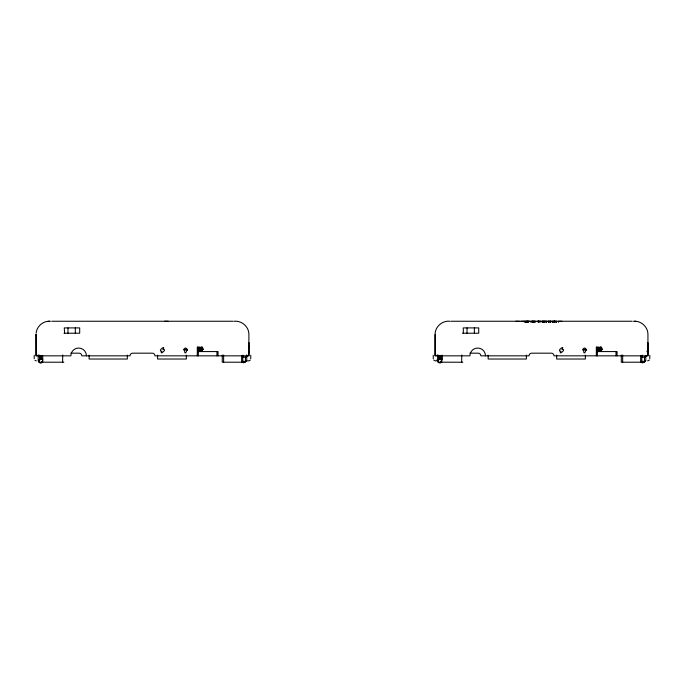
<?xml version="1.0" encoding="UTF-8"?>
<svg xmlns="http://www.w3.org/2000/svg" width="684" height="684" viewBox="0 0 684 684"><rect width="100%" height="100%" fill="white"/><g stroke="black" fill="none" stroke-linecap="round" stroke-linejoin="round"><path stroke-width="1.03" d="M86.449 355.834A7.798 7.798 0 0 0 78.651 348.036A7.798 7.798 0 0 0 70.854 355.834L36.064 355.834L36.064 334.553L36.551 336.485M38.193 360.87L38.193 354.902M38.193 355.834L38.193 355.227M39.527 361.81L39.527 361.383M41.382 359.023L42.981 359.023L41.391 359.032L41.382 355.834L40.852 355.834L40.852 359.562L38.723 359.562L38.723 361.682L40.048 362.751L41.912 362.751L42.716 360.357M67.99 333.604L67.99 327.901M75.308 333.219L75.308 327.901M242.769 362.204L242.769 355.697M243.034 355.141L243.034 357.159L246.231 357.159L247.292 355.834M245.428 362.204L245.428 356.62M250.284 360.066L249.096 360.819L246.762 360.87L246.762 354.902M70.871 353.175L79.13 353.175A2.659 2.659 0 0 1 81.798 355.834L130.003 355.834A2.659 2.659 0 0 1 132.662 353.175L152.293 353.175A2.659 2.659 0 0 1 154.952 355.834L248.891 355.834L248.891 351.046M248.891 348.908L248.891 345.334M248.891 343.847L248.891 342.735M250.754 358.741L250.754 355.278M485.495 355.834A7.798 7.798 0 0 0 477.697 348.036A7.798 7.798 0 0 0 469.899 355.834L435.109 355.834L435.109 334.553C434.887 326.867 442.257 320.403 449.815 321.249M437.238 355.834L437.238 355.227M438.572 361.81L438.572 361.383M440.428 359.023L442.026 359.023L440.966 362.751L439.094 362.742L437.769 361.682L437.769 359.562L439.897 359.562L439.897 355.834L440.436 355.834L440.428 359.023L442.035 359.032L442.035 355.082M441.231 361.135L441.231 362.204L441.231 360.87M467.035 333.604L467.035 327.901M474.363 333.219L474.363 327.901M641.823 362.204L641.823 355.697M642.088 355.141L642.088 357.159L645.277 357.159L646.337 355.834L645.277 357.159M644.482 362.204L644.482 356.62M643.952 362.221L645.542 360.622L645.542 361.152L642.618 362.751L640.754 361.417M645.807 355.825L645.807 360.801M469.917 353.175L478.184 353.175A2.659 2.659 0 0 1 480.843 355.834L529.048 355.834A2.659 2.659 0 0 1 531.707 353.175L551.338 353.175A2.659 2.659 0 0 1 554.006 355.834L647.936 355.834L647.936 351.046M647.936 348.908L647.936 345.334M647.936 343.847L647.936 342.735M649.8 358.732L649.8 355.278M41.117 361.682L41.117 362.742L40.048 362.742L38.723 361.682L38.723 359.562M440.163 362.742L440.163 361.682M36.124 333.245C36.637 326.601 42.776 321.07 49.436 321.249M647.338 350.849L647.936 347.848M241.708 361.417L243.034 362.751L244.102 362.221M642.618 362.751L643.148 362.221L642.088 362.751M649.338 360.066L647.671 360.87M243.572 362.751L246.496 361.152L246.496 360.622L245.966 361.152M48.077 321.309L48.786 321.266M164.682 321.249L168.144 321.249M515.847 321.249L519.301 321.249M521.165 321.249L524.628 321.249M526.492 321.249L529.946 321.249M531.81 321.249L535.264 321.249M537.128 321.249L540.591 321.249M542.446 321.249L545.909 321.249M547.773 321.249L551.227 321.249M553.091 321.249L556.554 321.249L556.417 322.309M561.872 321.249L558.409 321.249L558.495 322.309M49.368 321.249L50.479 321.249M51.762 321.249L233.193 321.249M234.184 321.249C241.743 320.403 249.113 326.867 248.891 334.553L248.891 355.834M450.807 321.249L632.238 321.249M633.521 321.249L634.632 321.249M634.564 321.249C641.643 321.018 648.141 327.405 647.936 334.553L647.936 355.834M635.923 321.309L635.274 321.266M64.638 333.219L64.262 327.901L79.695 327.901L79.695 333.219L63.997 333.219M462.452 333.219L478.74 333.219L478.74 327.901L463.307 327.901L463.307 333.219M646.876 351.61L647.936 351.61M39.911 359.562L40.852 359.562L40.852 355.834M645.012 361.152L645.542 361.152M242.769 361.374L245.428 361.374M641.823 361.374L644.482 361.374M41.117 362.204L63.809 362.221M243.837 362.204L222.257 362.221L222.257 355.039M440.163 362.204L462.854 362.221M642.883 362.204L621.303 362.221L621.303 355.039M36.329 360.87L35.004 360.408M439.102 362.751L437.769 361.682L437.769 359.562M38.723 361.682L40.048 362.751M433.716 360.066C437.435 363.178 438.401 358.074 437.238 354.902M647.936 343.18L647.936 352.833M248.891 343.18L248.891 352.833M641.592 361.725L641.592 362.255M640.677 355.834L640.677 362.221M622.662 355.039L622.662 362.221M617.079 355.834L617.079 351.576L596.328 351.576L596.328 355.834M616.01 351.576L616.01 355.834M597.389 351.576L597.389 355.834M585.384 355.124L585.384 359.023L556.665 359.023L556.665 355.124M556.152 321.249L556.152 322.309M554.904 321.249L554.904 322.309M554.758 321.249L554.758 322.309M554.613 321.249L554.613 322.309M554.416 321.249L554.348 322.309M554.1 321.249L554.1 322.309M553.835 321.249L553.835 322.309M552.638 321.249L552.638 322.309M552.373 321.249L552.321 322.309M550.706 321.249L550.611 322.309M550.372 321.249L550.372 322.309M549.987 321.249L549.987 322.309M548.987 321.249L548.978 322.309M548.585 321.249L548.585 322.309M546.559 321.249L546.499 322.309M546.319 321.249L546.319 322.309M546.046 321.249L546.046 322.309M544.849 321.249L544.849 322.309M544.532 321.249L544.532 322.309M543.361 321.249L543.361 322.309M542.925 321.249L542.925 322.309M542.668 321.249L542.668 322.309M542.583 321.249L542.583 322.309M540.873 321.249L540.873 322.309M539.24 321.249L539.24 322.309M538.667 321.249L538.667 322.309M538.505 321.249L538.505 322.309M538.411 321.249L538.411 322.309M538.214 321.249L538.214 322.309M535.307 321.249L535.307 322.309M534.187 321.249L534.187 322.309M533.905 321.249L533.905 322.309M533.717 321.249L533.648 322.309M532.579 321.249L532.511 322.309M532.332 321.249L532.332 322.309M532.066 321.249L532.066 322.309M530.87 321.249L530.87 322.309M528.381 321.249L528.381 322.309M527.945 321.249L527.937 322.309M527.381 321.249L527.381 322.309M527.33 321.249L527.33 322.309M526.389 355.124L526.389 359.023L488.154 359.023L488.154 355.124M526.329 321.249L526.304 322.309M525.714 321.249L525.714 322.309M525.449 321.249L525.449 322.309M524.303 321.249L524.303 322.309M461.717 354.97L461.717 362.221M441.753 355.834L441.753 362.221M439.897 355.834L439.897 359.562M438.572 355.141L438.572 360.092M435.109 334.553L435.109 355.834M433.246 355.287L433.246 358.741M242.538 361.725L242.538 362.255M241.632 355.834L241.632 362.221M223.617 355.039L223.617 362.221M218.034 355.834L218.034 351.576L197.283 351.576L197.283 355.834M216.965 351.576L216.965 355.834M198.343 351.576L198.343 355.834M186.339 355.124L186.339 359.023L157.611 359.023L157.611 355.124M127.344 355.124L127.344 359.023L89.108 359.023L89.108 355.124M62.663 354.97L62.663 362.221M42.707 355.834L42.707 362.221M39.518 355.141L39.518 360.092M36.064 334.553L36.064 355.834M34.2 355.287L34.2 358.741M203.199 349.233C198.941 356.039 200.634 341.008 203.199 349.233M602.245 349.233C597.987 356.039 599.688 341.008 602.245 349.233M187.527 350.114C186.356 347.378 183.5 351.294 183.543 349.789C184.936 347.198 186.339 347.523 187.527 350.114M586.573 350.114C585.401 347.378 582.546 351.294 582.597 349.789C583.982 347.198 585.393 347.523 586.573 350.114M201.276 348.165C201.164 354.132 204.114 345.805 201.276 348.165M600.321 348.165C600.21 354.132 603.16 345.805 600.321 348.165M184.663 350.071C184.184 357.621 189.22 347.737 184.663 350.071M583.709 350.071C583.23 357.621 588.274 347.737 583.709 350.071M163.69 347.857L162.877 349.481C168.341 348.652 158.534 356.15 161.971 351.166C157.816 351.995 162.51 346.72 163.69 347.857M562.744 347.857L561.932 349.481C567.395 348.652 557.58 356.15 561.017 351.166C556.861 351.995 561.564 346.72 562.744 347.857M198.044 347.053L197.283 347.053L197.283 350.841L198.044 350.841L198.044 348.353L199.164 350.841L199.925 350.841L199.925 347.053L199.164 347.053L199.164 349.533L198.044 347.053M597.089 347.053L596.328 347.053L596.328 350.841L597.089 350.841L597.089 348.353L598.209 350.841L598.97 350.841L598.97 347.053L598.209 347.053L598.209 349.533L597.089 347.053M526.774 322.309L526.774 321.249L526.74 322.309M525.962 322.309L525.962 321.249L525.902 322.309"/></g></svg>
